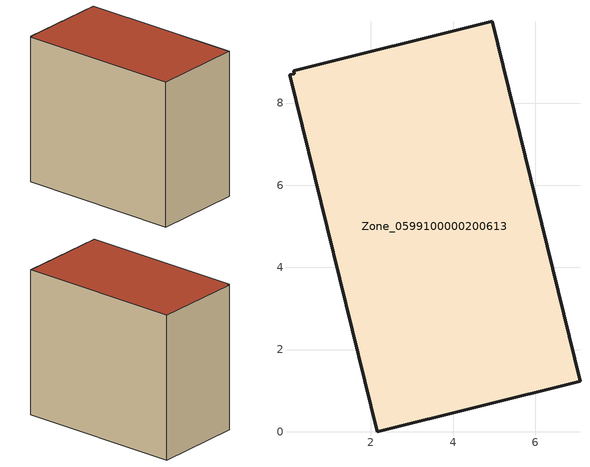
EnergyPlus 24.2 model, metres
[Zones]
Zone_0599100000200613
 floor ground (C_G): 0.12,8.79 4.95,9.99 7.09,1.23 2.15,0 0.02,8.68 0.14,8.71 z0
 wall outside (C_F): 7.09,1.23 4.95,9.99 0.12,8.79 0.14,8.71 0.02,8.68 2.15,0 7.09,1.23 z0:8.04
 roof outside (C_R): 4.95,9.99 0.12,8.79 0.14,8.71 0.02,8.68 2.15,0 7.09,1.23 z8.04
[BUILDING]
Pand.0599100000200613: North Axis=0; Terrain=City; Loads Convergence Tolerance Value=0.04; Temperature Convergence Tolerance Value=0.4; Solar Distribution=FullExterior; Maximum Number of Warmup Days=25; Minimum Number of Warmup Days=1
[Site:Location]
Rotterdam.The.Hague.AP_ZH_NLD Design_Conditions: Latitude=51.96; Longitude=4.45; Time Zone=1; Elevation=-4.5
[SITE:GROUNDTEMPERATURE:BUILDINGSURFACE]
18, 18, 18, 18, 18, 18, 18, 18, 18, 18, 18, 18
[MATERIAL] Thermal Absorptance=0.9; Solar Absorptance=0.7; Visible Absorptance=0.7
Name | Roughness | Thickness | Conductivity | Density | Specific Heat
G.TI.1975-1991 | MediumSmooth | 0.15 | 0.288461 | 540 | 1210
F.TI.1975-1991 | Rough | 0.3 | 0.230769 | 1920 | 840
R.TI.1975-1991 | MediumRough | 0.2 | 0.153846 | 1500 | 1000
[CONSTRUCTION]
C_G: G.TI.1975-1991
C_F: F.TI.1975-1991
C_R: R.TI.1975-1991
[ZONE]
Zone_0599100000200613: Type=1; Multiplier=1; Ceiling Height=Autocalculate; Volume=Autocalculate; Floor Area=autocalculate; Part of Total Floor Area=Yes
[ZONEINFILTRATION:DESIGNFLOWRATE]
Infil_Zone_0599100000200613: Zone or ZoneList or Space or SpaceList=Zone_0599100000200613; Schedule=AlwaysOn; Design Flow Rate Calculation Method=Flow/Area; Flow Rate per Floor Area=0.003; Constant Term Coefficient=1; Temperature Term Coefficient=0; Velocity Term Coefficient=0; Velocity Squared Term Coefficient=0
[HVACTEMPLATE:ZONE:IDEALLOADSAIRSYSTEM]
Zone_0599100000200613: Maximum Heating Supply Air Temperature=50; Minimum Cooling Supply Air Temperature=13; Maximum Heating Supply Air Humidity Ratio=0.0156; Minimum Cooling Supply Air Humidity Ratio=0.0077; Heating Limit=NoLimit; Cooling Limit=NoLimit; Dehumidification Control Type=ConstantSensibleHeatRatio; Cooling Sensible Heat Ratio=0.7; Dehumidification Setpoint=60; Humidification Control Type=None; Humidification Setpoint=30; Outdoor Air Method=None; Outdoor Air Flow Rate per Person=0.00944; Outdoor Air Flow Rate per Zone Floor Area=0; Outdoor Air Flow Rate per Zone=0; Demand Controlled Ventilation Type=None; Outdoor Air Economizer Type=NoEconomizer; Heat Recovery Type=None; Sensible Heat Recovery Effectiveness=0.7; Latent Heat Recovery Effectiveness=0.65
[ZONECONTROL:THERMOSTAT]
ThermostatControl_Zone_0599100000200613: Zone or ZoneList=Zone_0599100000200613; Control Type Schedule=DualSetpointControlType; Control 1=Thermostat_Zone_0599100000200613; Temperature Difference Between Cutout And Setpoint=0
[THERMOSTATSETPOINT:DUALSETPOINT]
Thermostat_Zone_0599100000200613: Heating Setpoint Temperature Schedule=HeatingSetpoint_Zone_0599100000200613; Cooling Setpoint Temperature Schedule=CoolingSetpoint_Zone_0599100000200613
[SCHEDULE:COMPACT]
HeatingSetpoint_Zone_0599100000200613: Through: 12/31, For: AllDays, Until: 24:00, 21
CoolingSetpoint_Zone_0599100000200613: Through: 12/31, For: AllDays, Until: 24:00, 24
DualSetpointControlType: Through: 12/31, For: AllDays, Until: 24:00, 4
AlwaysOn: Through: 12/31, For: AllDays, Until: 24:00, 1
